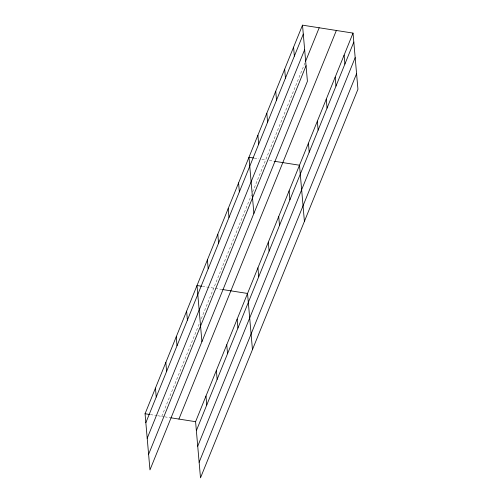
<?xml version="1.0" encoding="UTF-8"?>
<svg xmlns="http://www.w3.org/2000/svg" width="503" height="503" viewBox="0 0 503 503"><rect width="100%" height="100%" fill="white"/><g stroke="black" fill="none" stroke-linecap="round" stroke-linejoin="round"><path stroke-width="0.38" stroke-dasharray="2.52 1.89" d="M161.733 416.371L199.257 323.756M201.275 318.77L251.5 194.806M252.657 191.957L305.076 62.579M254.279 158.105L258.825 158.822M261.856 159.3L265.647 159.897M269.382 160.482L273.865 161.193M202.319 286.345L221.905 289.426M150.359 414.585L157.181 415.654M157.942 415.774L163.972 416.723M164.72 416.842L169.945 417.666"/><path stroke-width="0.75" d="M302.504 25.15L307.415 81.304L149.969 469.903L145.059 413.749L302.504 25.15L353.031 33.097L357.941 89.251L200.496 477.85L195.585 421.696L353.031 33.097M145.839 422.696L303.284 34.097M147.203 438.27L304.648 49.678M305.648 61.159L319.179 27.772M148.605 454.322L306.05 65.723M178.911 419.074L336.356 30.476M196.365 430.643L353.816 42.051M197.729 446.224L355.175 57.625M199.131 462.276L356.583 73.677M253.518 157.986L248.972 157.276L253.883 213.423M274.607 161.306L299.499 165.223L304.409 221.377M201.558 286.226L197.013 285.509L201.923 341.663M222.653 289.546L247.545 293.463L252.456 349.61M145.059 413.749L149.605 414.466M170.693 417.779L195.585 421.696M344.109 55.123L344.895 64.07M335.187 77.141L335.973 86.088M326.265 99.16L327.051 108.107M317.343 121.185L318.129 130.132M308.421 143.204L309.207 152.151M293.582 47.169L294.362 56.116M284.66 69.194L285.44 78.141M289.106 190.87L289.891 199.817M275.738 91.213L276.518 100.16M278.719 216.516L279.498 225.463M266.816 113.232L267.596 122.179M268.325 242.169L269.105 251.116M257.894 135.25L258.674 144.198M257.932 267.816L258.718 276.763M238.579 182.922L239.365 191.869M228.186 208.569L228.972 217.516M237.152 319.109L237.932 328.057M217.799 234.216L218.579 243.163M226.759 344.756L227.545 353.703M207.406 259.862L208.185 268.809M216.365 370.403L217.151 379.35M205.979 396.05L206.758 404.997M186.619 311.156L187.405 320.103M176.232 336.809L177.012 345.756M165.839 362.456L166.619 371.403M155.446 388.102L156.232 397.049"/></g></svg>
